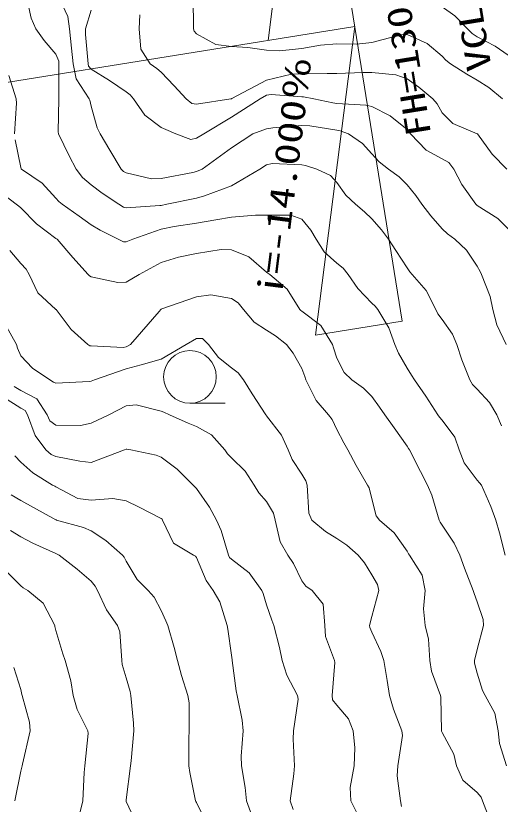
# Model space of a CAD drawing. Units: millimetres at full size, sheet at 1:500; details may follow other scales. Extents: x -209175 to 420500, y 0 to 351151.
# Drawn here: x 152967 to 166765, y 92238 to 114699 of the extents above; entities that cross this region are included whole.
import ezdxf
from ezdxf.enums import TextEntityAlignment as Align

# ---------------------------------------------------------------- set-up
doc = ezdxf.new("R2010")
doc.units = ezdxf.units.MM
doc.header["$LTSCALE"] = 500
for name, color, linetype, lineweight in [('D-BGD', 7, 'Continuous', 13), ('D-BGD-HICN', 7, 'Continuous', 13), ('D-BGD-LWCN', 8, 'Continuous', 13), ('D-STR-HTXT', 7, 'Continuous', 13)]:
    doc.layers.add(name, color=color, linetype=linetype, lineweight=lineweight)
doc.styles.add('ＭＳ ゴシック', font='')
doc.styles.get('ＭＳ ゴシック').set_extended_font_data('MS Gothic')

msp = doc.modelspace()

# ---------------------------------------------------------------- linework, layer by layer
at = {"layer": 'D-BGD'}
msp.add_line((157929, 103661), (158929, 103661), dxfattribs=at)
msp.add_circle((157929, 104411), 750, dxfattribs=at)
at = {"layer": 'D-BGD-HICN'}
for points in [[(166830.4, 112331), (166438.3, 112658.3), (166111, 112868.6), (165816.2, 113036.2), (165349.9, 113331), (165217.5, 113437.5), (165111, 113547.3), (164688.4, 113908.4), (164111, 114165.3), (163937.8, 114157.8), (163111, 113941.9), (162669.5, 113889.5), (162111, 113898.9), (161641.6, 113861.6), (161111, 113770.3), (160481.2, 113701.2), (160111, 113720.6), (159574.1, 113794.1), (159111, 113823.3), (158661, 113881), (158111, 114182.9), (158045, 114265), (158026.2, 114331), (158015, 115235)], [(152929.5, 111331), (152985.4, 112205.4), (152975.4, 112331), (152773.2, 112993.2)], [(166903, 99331), (166747.8, 99967.8), (166641, 100331), (166501.9, 100721.9), (166228.1, 101331), (166177.5, 101397.5), (166111, 101467.3), (165740.4, 101960.4), (165593.6, 102331), (165470.9, 102690.9), (165111, 103178.5), (165040.1, 103260.1), (164990.6, 103331), (164646.4, 103866.4), (164327.7, 104331), (164240.2, 104460.2), (164111, 104656.9), (163863.9, 105083.9), (163766.7, 105331), (163590.2, 105810.2), (163279.9, 106331), (163202.6, 106422.6), (163111, 106512.3), (162709.1, 106929.1), (162431.6, 107331), (162292.1, 107512.1), (162111, 107654.7), (161755.4, 107975.4), (161523.7, 108331), (161374.8, 108594.8), (161111, 108903.8), (160798.5, 109018.5), (160111, 109020.7), (159794.7, 109014.7), (159111, 108957.8), (158664, 108884), (158111, 108787.4), (157478.6, 108698.6), (157111, 108618.7), (156302.2, 108331), (156111, 108257.5), (156037.6, 108257.6), (155883, 108331), (155367.3, 108587.3), (155111, 108747.9), (154774.5, 108994.5), (154286.9, 109331), (154191, 109411), (154111, 109506), (153714.5, 109934.5), (153128, 110331), (153119.9, 110339.9), (153111, 110372.9), (152945.5, 111165.5)], [(160865.3, 92085.3), (160778.8, 92331), (160885.4, 93105.4), (160909.3, 93331), (160867.7, 94087.7), (160880.8, 94331), (161008.1, 95228.1), (160992.4, 95331), (160691.6, 95911.6), (160550, 96331), (160480.3, 96700.3), (160318.2, 97331), (160262.3, 97482.3), (160111, 97919.1), (160017.9, 98237.9), (159979.7, 98331), (159613.2, 98833.2), (159111, 99217.2), (159050.2, 99270.2), (159021.7, 99331), (158815.3, 100035.3), (158688.4, 100331), (158481.2, 100701.2), (158111, 101227.5), (158063.5, 101283.5), (158021.6, 101331), (157565.8, 101785.8), (157111, 102123.2), (156963.1, 102183.1), (156239.8, 102331), (156130.1, 102350.1), (156111, 102349.8), (156061.3, 102331), (155111, 101975.3), (154790.9, 102010.9), (154111, 102139.4), (153976.9, 102196.9), (153825.8, 102331), (153519.3, 102739.3), (153301.2, 103331), (153230.8, 103450.8), (153111, 103519.9), (152616.5, 103836.5)], [(152935.6, 92331), (153111, 93176.5), (153147.2, 93331), (153160.1, 93380.1), (153372.4, 94331), (153358, 94578), (153150.3, 95331), (153142.6, 95362.6), (153111, 95506), (152911.8, 96131.8)]]:
    msp.add_lwpolyline(points, dxfattribs=at)
at = {"layer": 'D-BGD-LWCN'}
for points in [[(166801, 103021), (166668.8, 103331), (166462, 103682), (166111, 104059.2), (165979.2, 104199.2), (165897.5, 104331), (165674, 104894), (165531.6, 105331), (165408.5, 105628.5), (165111, 106048.4), (164991, 106211), (164933.8, 106331), (164656, 106876), (164261.8, 107331), (164188.7, 107408.7), (164111, 107513.8), (163788.6, 108008.6), (163582.2, 108331), (163385, 108605), (163111, 108916.9), (162897.3, 109117.3), (162643.3, 109331), (162370.9, 109590.9), (162111, 109948.5), (161928.2, 110148.2), (161546.4, 110331), (161216.9, 110436.9), (161111, 110457.1), (160272.7, 110492.7), (160111, 110449.1), (159916.4, 110331), (159111, 109858.9), (158345.9, 109565.9), (158111, 109506), (157273.3, 109331), (157111, 109298.4), (157072.1, 109292.1), (156111, 109230.3), (156031.1, 109251.1), (155902.5, 109331), (155428.5, 109648.5), (155111, 109880.5), (154871.5, 110091.5), (154690.1, 110331), (154488.6, 110708.6), (154182.6, 111331), (154171.1, 111391.1), (154190.2, 112331), (154189.3, 112409.3), (154197.1, 113331), (154189.4, 113409.4), (154111, 113604.8), (153778.6, 113998.6), (153536, 114331), (153406.3, 114626.3), (153250.3, 115331)], [(166932.5, 105331), (166670, 105890), (166559.5, 106331), (166482.3, 106702.3), (166234.4, 107331), (166193.7, 107413.7), (166111, 107569.4), (165803, 108023), (165470.9, 108331), (165265.2, 108485.2), (165111, 108629.4), (164784.4, 109004.4), (164535.4, 109331), (164358.5, 109578.5), (164111, 109882.9), (163888, 110108), (163587.3, 110331), (163314, 110534.1), (163111, 110763.9), (162843.3, 111063.3), (162441.7, 111331), (162204.3, 111424.3), (162111, 111444.1), (161339.8, 111559.8), (161111, 111572), (160289.7, 111509.7), (160111, 111480.4), (159718.9, 111331), (159111, 110938.1), (158279.6, 110331), (158111, 110258.8), (158014.4, 110234.4), (157111, 110060.7), (156834.6, 110054.6), (156111, 110221.5), (156038.6, 110258.6), (155968.6, 110331), (155650.6, 110870.6), (155367.1, 111331), (155285.3, 111505.3), (155111, 112120.3), (155074, 112294), (155052.8, 112331), (154683.5, 112903.5), (154601.7, 113331), (154555.6, 113775.6), (154492.5, 114331), (154453.9, 114673.9), (154147.6, 115331)], [(167111, 108509.4), (166699.2, 108919.2), (166111, 109297.8), (166091.1, 109311.1), (166071.4, 109331), (165668.8, 109888.8), (165444.9, 110331), (165302.5, 110522.5), (165111, 110622.3), (164653.1, 110873.1), (164211.9, 111331), (164169.5, 111389.5), (164111, 111458.8), (163631, 111851), (163111, 112115.8), (162934, 112154), (162111, 112203.2), (161996.9, 112216.9), (161452.7, 112331), (161166.8, 112386.8), (161111, 112393.5), (160238.9, 112458.9), (160111, 112433.6), (159923.5, 112331), (159111, 111806.9), (158320.4, 111331), (158111, 111209.9), (157950, 111170), (157527.1, 111331), (157237, 111457), (157111, 111516.8), (156645.3, 111865.3), (156320.1, 112331), (156225.2, 112445.2), (156111, 112530.5), (155635.2, 112855.2), (155111, 113181), (155042.2, 113262.2), (155026.6, 113331), (154949.5, 114169.5), (154954, 114331), (155111, 114858.9)], [(167111, 113493.1), (166616.6, 113836.6), (166111, 114096.3), (165970.6, 114190.6), (165837.9, 114331), (165474.9, 114694.9), (165111, 114954.8)], [(166952.7, 110331), (166537.8, 110757.8), (166118.2, 111331), (166115.2, 111335.2), (166111, 111338.3), (165413.5, 111633.5), (165111, 111937.8), (164967.6, 112187.6), (164848.5, 112331), (164442.4, 112662.4), (164111, 112898.9), (163795.8, 113015.8), (163111, 113081.8), (162858.8, 113078.8), (162111, 113055), (161835, 113055), (161111, 113048.2), (160817.4, 113037.4), (160111, 112868.9), (159120.4, 112340.4), (159111, 112335.5), (159089.9, 112331), (158111, 112177.6), (157982.4, 112202.4), (157818.2, 112331), (157480.8, 112700.8), (157111, 113096.3), (156980.9, 113200.9), (156793.9, 113331), (156530.3, 113750.3), (156483.5, 114331), (156505, 114725.1)], [(166942.7, 93331), (166743.3, 93963.3), (166703.1, 94331), (166612.2, 94832.2), (166333.2, 95331), (166255.8, 95475.8), (166111, 95969.4), (166036.4, 96256.4), (166033.1, 96331), (166111, 96644.1), (166288.5, 97331), (166282.5, 97502.5), (166111, 98002.1), (166022.9, 98242.9), (165990.9, 98331), (165745.9, 98965.9), (165612.6, 99331), (165454.7, 99674.7), (165111, 100189.2), (165053.5, 100273.5), (165028.5, 100331), (164821.6, 101041.6), (164696.9, 101331), (164493.5, 101713.5), (164183.9, 102331), (164155.7, 102375.7), (164111, 102435.9), (163740.3, 102960.3), (163481.9, 103331), (163329.8, 103549.8), (163111, 103853), (162873, 104093), (162541.1, 104331), (162320.1, 104540.1), (162111, 104944.7), (162016.5, 105236.5), (161986.2, 105331), (161656.4, 105876.4), (161111, 106288.2), (161084.6, 106304.6), (161060.8, 106331), (160692.7, 106912.7), (160201.4, 107331), (160146.2, 107366.2), (160111, 107397.5), (159609.7, 107829.7), (159111, 108031.7), (158819.3, 108039.3), (158111, 107923.5), (157600.1, 107820.1), (157111, 107674.5), (156478.1, 107331), (156111, 107110.7), (155876.9, 107096.9), (155111, 107264.4), (155069.2, 107289.2), (155029.6, 107331), (154591.5, 107811.5), (154144.3, 108331), (154127, 108347), (154111, 108357.8), (153555.5, 108775.5), (153111, 109224.7), (153057.4, 109277.4), (152982.6, 109331), (152481.7, 109701.7)], [(166499.8, 91719.8), (166264.6, 92331), (166219.9, 92439.9), (166111, 92573.4), (165701.5, 92921.5), (165520.4, 93331), (165439.4, 93659.4), (165111, 94279.4), (165096, 94316), (165094.3, 94331), (165071.9, 95291.9), (165064.1, 95331), (164807.5, 96027.5), (164763.5, 96331), (164724.4, 96944.4), (164628.3, 97331), (164581.2, 97801.2), (164626.2, 98331), (164539.1, 98759.1), (164181.4, 99331), (164153.8, 99373.8), (164111, 99451.3), (163748.8, 99968.8), (163328.1, 100331), (163231.6, 100451.6), (163111, 100941.9), (163028.2, 101248.2), (162988.5, 101331), (162664.4, 101884.4), (162428.2, 102331), (162310.4, 102530.4), (162111, 102908.3), (161977.9, 103197.9), (161871.7, 103331), (161518.7, 103738.7), (161231.6, 104331), (161201.9, 104421.9), (161111, 104647.5), (160869.8, 105089.8), (160673.4, 105331), (160364.3, 105584.3), (160111, 105739.5), (159754.3, 105974.3), (159451.6, 106331), (159301.3, 106521.3), (159111, 106645.9), (158526.5, 106746.5), (158111, 106695.7), (157129, 106349), (157111, 106339.5), (157101.3, 106331), (157055, 106275), (156234.4, 105331), (156111, 105263.7), (156026.6, 105246.6), (155111, 105295.2), (155080.7, 105300.7), (155016.6, 105331), (154541.2, 105761.2), (154114.8, 106331), (154113.1, 106333.1), (154111, 106334.9), (153590.6, 106810.6), (153349.6, 107331), (153259.4, 107479.4), (153111, 107642.1), (152794.3, 108014.3)], [(163955.8, 92175.8), (163928.2, 92331), (163831, 93051), (163844.2, 93331), (163977.5, 94197.5), (163964.7, 94331), (163721.4, 94941.4), (163609.3, 95331), (163541.6, 95761.6), (163449.4, 96331), (163368.1, 96588.1), (163111, 97140.5), (163049.9, 97269.9), (163042.8, 97331), (163111, 97585.1), (163311.6, 98331), (163273.3, 98493.3), (163111, 98768.3), (162897.3, 99117.3), (162718.6, 99331), (162393.7, 99613.7), (162111, 99806), (161789.9, 100009.9), (161402.1, 100331), (161310.6, 100530.6), (161263.4, 101331), (161232.3, 101452.3), (161111, 101635.8), (160835.7, 102055.7), (160720.8, 102331), (160535.3, 102755.3), (160111, 103303.2), (160097.5, 103317.5), (160086, 103331), (159704.6, 103924.6), (159457.4, 104331), (159303.7, 104523.7), (159111, 104668.2), (158744.9, 104964.9), (158457, 105331), (158285.9, 105505.9), (158111, 105505.9), (157816.4, 105331), (157111, 104917.4), (156536.1, 104756.1), (156111, 104642.2), (155210.1, 104331), (155111, 104293), (155057, 104277), (154111, 104230.4), (154042.5, 104262.5), (153939.6, 104331), (153444.6, 104664.6), (153111, 105011.4), (153014.1, 105234.1), (152986.9, 105331), (152672.4, 105892.4)], [(162711.7, 91931.7), (162511.8, 92331), (162490.2, 92710.2), (162600.8, 93331), (162625.9, 93845.9), (162574.6, 94331), (162447.4, 94667.4), (162111, 95055.7), (161991.9, 95211.9), (161978.2, 95331), (162054.2, 96274.2), (162047.4, 96331), (161792.9, 97012.9), (161767.1, 97331), (161721.1, 97941.1), (161404.6, 98331), (161226.9, 98446.9), (161111, 98605.3), (160873.8, 99093.8), (160717.3, 99331), (160494.6, 99714.6), (160356.2, 100331), (160310.5, 100530.5), (160111, 100857.5), (159893, 101113), (159758.1, 101331), (159504.6, 101724.6), (159111, 102107), (158999.5, 102219.5), (158917.7, 102331), (158538.7, 102758.7), (158111, 103000.4), (157874.5, 103094.5), (157341.2, 103331), (157187.6, 103407.6), (157111, 103434), (156395, 103615), (156111, 103584.2), (155618.9, 103331), (155111, 103092.3), (154811.3, 103031.3), (154111, 103038.3), (153939.2, 103159.2), (153859, 103331), (153565.9, 103785.9), (153111, 104024.5), (152918.1, 104138.1)], [(159694.5, 91914.5), (159542.8, 92331), (159496.4, 92716.4), (159392.2, 93331), (159384.1, 93604.1), (159444.2, 94331), (159415, 94635), (159270.1, 95331), (159245.9, 95465.9), (159131.1, 96331), (159128.9, 96348.9), (159111, 96487.6), (159006.2, 97226.2), (158984, 97331), (158782.5, 98002.5), (158588.6, 98331), (158393, 98613), (158111, 99268.3), (158086.4, 99306.4), (158025.9, 99331), (157457.9, 99677.9), (157149.6, 100331), (157136.1, 100356.1), (157111, 100376.8), (156484.4, 100704.4), (156111, 100883.8), (155728.8, 100948.8), (155111, 100901.5), (154731.1, 100951.1), (154111, 101277), (154077.1, 101297.1), (154014.9, 101331), (153456.6, 101676.6), (153111, 101982.2), (152940.6, 102160.6)], [(158430.9, 91650.9), (158111, 92284.4), (158094.3, 92314.3), (158088.4, 92331), (157919.9, 93139.9), (157895.8, 93331), (157899.9, 94119.9), (157910.3, 94331), (157905.4, 95125.4), (157865, 95331), (157683, 95903), (157576.6, 96331), (157482.9, 96702.9), (157297.5, 97331), (157245, 97465), (157111, 97755.6), (156913.3, 98133.3), (156734.8, 98331), (156423.1, 98643.1), (156111, 99165.8), (156054, 99274), (156009.7, 99331), (155532.7, 99752.7), (155111, 100028.9), (154899, 100119), (154130.7, 100331), (154115.1, 100335.1), (154111, 100336.1), (153469.7, 100689.7), (153111, 100887), (152831.6, 101051.6)], [(156428.7, 91648.7), (156111, 92319.7), (156107.6, 92327.6), (156107.5, 92331), (156111, 92364.6), (156233, 93331), (156253.6, 93473.6), (156334, 94331), (156322.4, 94542.4), (156244, 95331), (156225.1, 95445.1), (156111, 95835.3), (156000.1, 96220.1), (155985.5, 96331), (155932.7, 97152.7), (155860.1, 97331), (155554.6, 97774.6), (155292.6, 98331), (155230.4, 98450.4), (155111, 98589.2), (154717.5, 98937.5), (154198.7, 99331), (154143, 99363), (154111, 99377.2), (153450.4, 99670.4), (153111, 99859.8), (152814.2, 100034.2)], [(154798.5, 92018.5), (154878, 92331), (154919, 93139), (154931.6, 93331), (155030.1, 94250.1), (155015.6, 94331), (154718.1, 94938.1), (154603, 95331), (154533.7, 95753.7), (154370.2, 96331), (154303.9, 96523.9), (154111, 97188.2), (154083.9, 97303.9), (154076.4, 97331), (153747.9, 97967.9), (153310.2, 98331), (153180.9, 98400.9), (153111, 98455.8), (152672.5, 98892.5)]]:
    msp.add_lwpolyline(points, dxfattribs=at)
at = {"layer": 'D-STR-HTXT'}
for p, q in [((160151.2, 113995.9), (161269.2, 122785.1)), ((163969.8, 106001), (161269.2, 122785.1)), ((142379.8, 111136.4), (162619.5, 114393)), ((161501.6, 105603.8), (162619.5, 114393)), ((163969.8, 106001), (161501.6, 105603.8))]:
    msp.add_line(p, q, dxfattribs=at)

# ---------------------------------------------------------------- texts
at = {"layer": 'D-STR-HTXT', "style": 'ＭＳ ゴシック', "width": 1.3}
for s, rotation, p in [('FH=1309.070', 99.141, (163557.4, 114600.3)), ('VCL=20', 99.141, (165532, 114918)), ('i=-14.000％', 82.751, (160274.9, 110180.8))]:
    msp.add_text(s, height=705, rotation=rotation, dxfattribs=at).set_placement(p, align=Align.TOP_CENTER)

doc.saveas('drawing.dxf')
